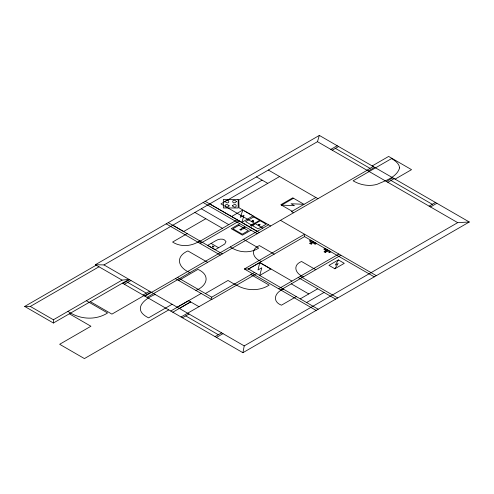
<?xml version="1.0" encoding="UTF-8"?>
<svg xmlns="http://www.w3.org/2000/svg" width="494" height="494" viewBox="0 0 494 494"><rect width="100%" height="100%" fill="white"/><g stroke="black" fill="none" stroke-linecap="round" stroke-linejoin="round"><path stroke-width="0.74" d="M53.395 323.008L53.395 319.766L122.067 280.123L128.99 279.363L53.395 323.008L24.7 306.441L96.182 265.173M244.369 268.989L248.488 268.989L304.563 236.614L304.563 234.236L244.369 268.989L316.135 310.423M122.444 283.142L242.912 352.697L244.221 345.893L457.697 222.646L469.3 221.997L319.346 135.418L95.391 264.716L122.067 280.123M95.391 264.716L103.999 264.932L317.475 141.685L319.346 135.418M338.384 259.912L335.278 265.117L338.149 263.456L334.876 268.761L328.967 265.352L338.384 259.912L344.293 263.327L334.876 268.761M218.576 247.729L224.789 243.956L226.011 241.665C224.19 237.978 218.885 238.806 215.915 240.627L207.733 245.351L215.217 249.674L218.576 247.729L211.099 243.406M279.579 176.543L238.793 200.126L239.028 207.789L270.638 225.993M24.7 306.441L30.313 306.441L98.985 266.791M262.079 180.149L220.942 203.899L262.845 228.086M205.819 218.731L183.682 231.513L172.783 225.221M330.826 149.392L337.186 145.718M187.214 233.613L172.597 242.054C180.897 247.346 191.857 246.444 199.774 240.862M332.227 150.207L338.588 146.533M231.643 216.483L242.869 209.999L240.275 217.385L244.017 215.223L241.838 222.368L253.058 215.884M123.006 283.47L129.558 279.69M124.414 284.278L130.959 280.499M198.174 242.319L237.194 219.787M239.25 220.979L200.231 243.505L200.231 241.128M239.837 223.689L231.198 228.673L242.424 235.15L251.063 230.167M281.568 205.158L293.516 198.261M143.05 295.042L149.596 291.256M144.007 295.597L111.91 314.122L90.346 301.673M144.452 295.85L150.997 292.071M144.989 296.159L268.575 224.807M315.888 197.495L291.491 211.58L293.547 212.766M372.198 165.935L388.642 156.437L411.539 169.652L395.089 179.149M366.851 170.195L373.211 166.521M147.045 297.351L367.067 170.319M178.692 280.493L197.94 269.378C210.777 275.053 207.233 285.915 195.883 290.416M368.252 171.004L374.613 167.33M155.116 294.443C143.532 299.29 132.114 309.701 148.564 317.858L172.116 304.261M386.419 181.489L392.779 177.815M387.821 182.298L394.181 178.624M168.757 309.886L84.418 358.582L59.663 344.287L90.921 326.244L69.358 313.795M177.192 307.194L188.51 300.655L199.002 306.712M170.739 311.029L201.157 293.461M172.795 312.214L190.641 301.908M179.359 308.447L190.647 301.933M205.387 293.529L228.018 280.462L234.341 284.118M248.587 269.014L259.813 262.536M177.463 277.412L211.716 297.184L254.515 272.472M310.01 241.183L311.146 240.522M181.051 316.981L211.556 299.463M175.407 278.597L211.716 299.555L256.577 273.657M313.245 241.733L309.929 243.054L309.775 243.573L311.461 243.937L312.14 242.955L313.752 242.029M182.459 317.79L189.004 314.011M270.965 268.977L259.739 275.454L261.801 267.785L258.016 269.971L259.739 262.493L291.954 281.092M314.684 243.882L315.845 243.239M324.348 249.464L325.484 248.803M327.584 250.013L324.268 251.335L324.113 251.854L325.799 252.218L326.478 251.236L328.09 250.304M329.023 252.162L330.183 251.514M278.641 288.774L338.835 254.021M280.697 289.966L340.891 255.213M283.494 289.2C275.065 292.01 271.539 301.291 281.438 305.199L296.32 296.604M429.107 206.134L435.467 202.466M430.509 206.949L436.875 203.275M215.063 336.618L221.608 332.839M216.465 337.427L223.01 333.648M300.247 298.858L317.704 288.78M306.595 302.526L324.052 292.442M242.912 352.697L469.3 221.997M281.512 205.127L294.449 205.695L291.077 203.75L303.995 204.312L292.769 197.828L280.82 204.726L292.047 211.21M335.407 148.367L370.031 168.355M391.001 180.464L432.287 204.3M317.475 141.685L457.697 222.646M268.347 170.047L317.945 198.681M256.466 176.908L267.767 183.36M280.462 220.324L376.329 275.671M304.563 236.614L374.273 276.862M312.103 242.393L309.411 240.837L310.547 240.177L316.463 243.591L315.32 244.252L312.609 242.684M326.441 250.674L323.749 249.118L324.885 248.457L330.801 251.872L329.659 252.527L326.948 250.964M311.745 242.597L312.251 242.887M326.083 250.878L326.59 251.168M244.524 211.043L251.285 214.946M209.697 203.911L257.275 231.334M205.201 201.317L259.288 232.544M203.145 202.509L257.232 233.73M315.783 269.705L301.544 261.487C292.053 265.235 295.585 274.077 303.6 276.739M201.268 208.777L228.827 224.684M274.207 254.138L259.412 245.598C249.569 249.482 253.101 258.702 261.474 261.493M243.462 239.306L258.702 248.105C250.026 253.632 238.565 252.737 230.278 246.92M194.92 212.439L222.479 228.352M300.228 276.313L337.723 297.962M298.172 277.498L335.667 299.148M260.134 262.851L270.348 268.748M291.281 283.852L308.725 293.93M168.238 222.658L222.325 253.885M248.488 268.989L318.198 309.232M166.182 223.85L220.268 255.071M250.896 274.559L269.168 285.106C258.677 291.763 244.789 290.898 234.687 283.92M207.665 262.351L187.881 250.927C174.703 256.75 178.248 267.933 189.937 272.583M103.999 264.932L244.221 345.893M127.687 282.389L146.323 293.152M185.732 315.901L218.336 334.728M86.376 300.729L107.593 312.974C95.509 320.674 79.528 319.464 67.968 311.356M30.313 306.441L53.395 319.766M211.716 297.184L211.716 299.555M224.937 201.552C230.099 206.22 230.099 196.878 224.937 201.552M229.167 205.831C223.998 210.5 224.017 201.157 229.167 205.831M232.347 205.831C237.509 210.5 237.509 201.157 232.347 205.831M236.577 201.552C231.408 206.22 231.42 196.878 236.577 201.552M399.627 167.855C396.83 177.266 385.394 180.619 377.2 184.281C369.111 186.689 360.274 185.052 353.099 180.804L391.594 158.58C395.089 160.704 399.201 163.415 399.627 167.855M253.243 221.09L252.187 221.09L253.243 221.09M259.616 224.77L258.56 224.764L259.616 224.77M241.344 229.605L240.288 229.605L241.344 229.605M240.047 229.29L240.275 230.05L241.356 230.05L241.745 229.599L241.356 229.16L240.047 229.29M253.638 221.09L252.712 221.621L251.786 221.09L252.712 220.552L253.638 221.09M260.011 224.77L259.084 225.301L258.158 224.77L259.084 224.233L260.011 224.77M238.954 225.276L232.896 228.771L242.251 234.175L248.309 230.679L238.954 225.276M253.694 216.946L245.604 221.621L251.563 225.06L259.653 220.386L253.694 216.946M244.166 227.018L241.547 228.531L242.671 229.179L245.29 227.666L244.166 227.018M212.846 246.031L212.278 246.358L213.47 247.049L214.032 246.722L212.846 246.031M253.014 224.01L250.396 225.523L251.514 226.172L254.138 224.659L253.014 224.01M260.258 220.762L252.168 225.431L258.127 228.87L266.217 224.202L260.258 220.762M310.961 240.955L310.572 240.862L310.961 240.955M315.079 243.332L315.079 243.332M325.299 249.235L324.91 249.137L325.299 249.235M329.418 251.613L329.442 251.65M324.36 251.298C324.305 252.613 327.775 252.514 324.311 251.316M238.164 199.415L223.35 199.415L223.35 207.968L238.164 207.968L238.164 199.415M311.486 243.919C309.837 244.055 309.448 242.153 311.486 243.919"/></g></svg>
